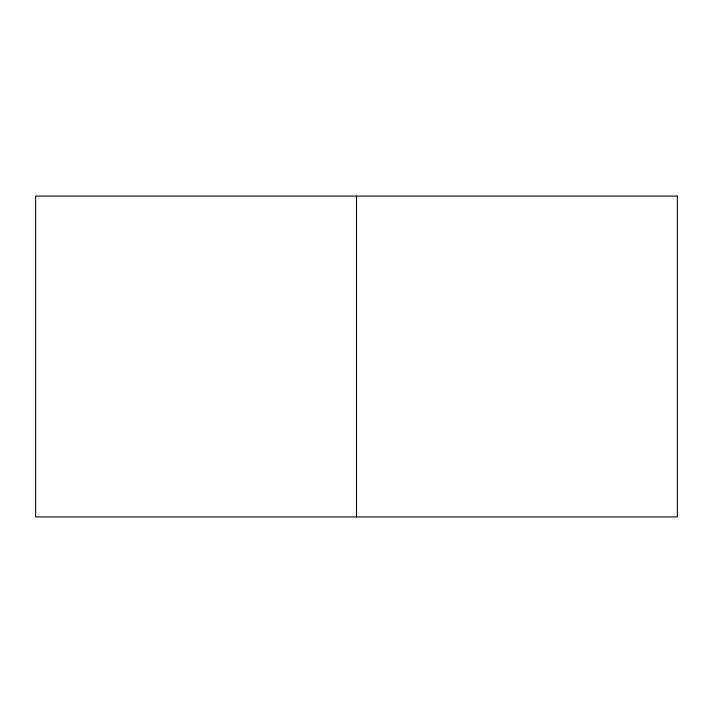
<?xml version="1.0" encoding="UTF-8"?>
<svg xmlns="http://www.w3.org/2000/svg" width="713" height="713" viewBox="0 0 713 713"><rect width="100%" height="100%" fill="white"/><g stroke="black" fill="none" stroke-linecap="round" stroke-linejoin="round"><path stroke-width="1.07" d="M356.5 196.075L356.5 516.925M677.35 196.075L35.65 196.075L35.65 516.925L677.35 516.925L677.35 196.075"/></g></svg>
